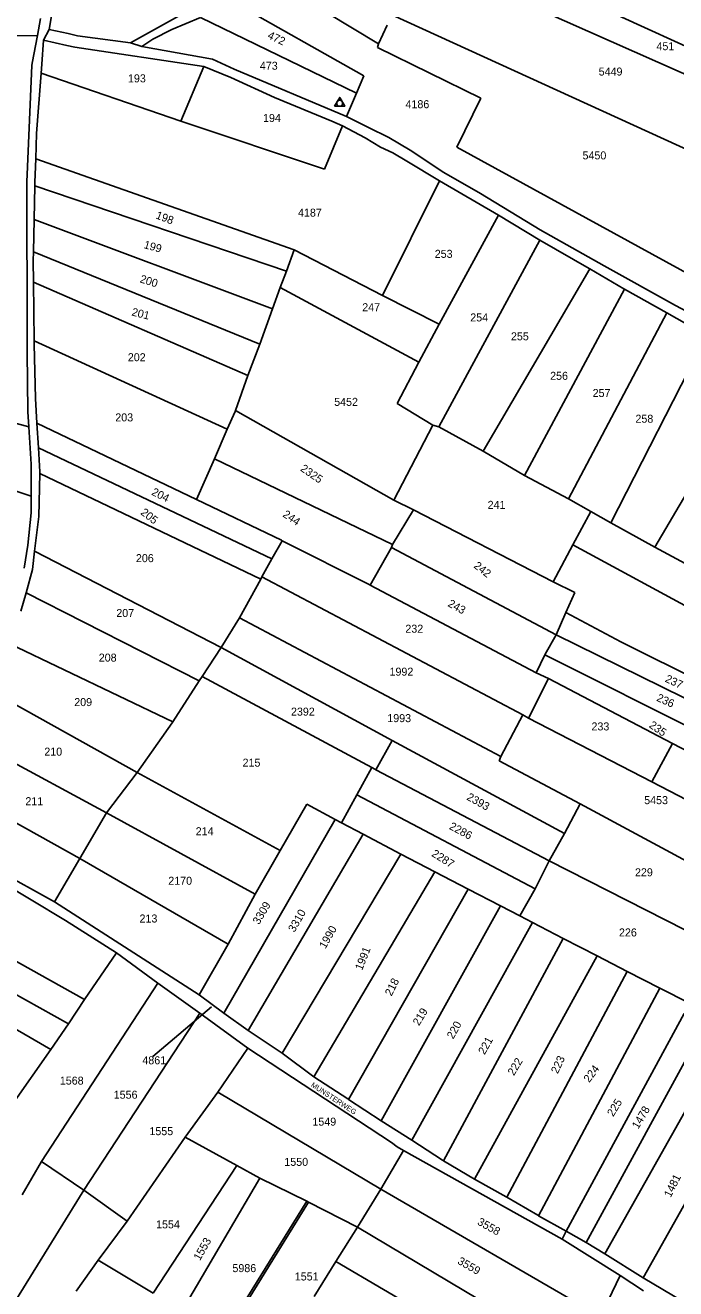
# Model space of a CAD drawing. Extents: x 191922 to 199923, y 328959 to 333350.
# Drawn here: x 197633.3 to 197853, y 330624 to 331050.3 of the extents above; entities that cross this region are included whole.
import ezdxf

# ---------------------------------------------------------------- set-up
doc = ezdxf.new("R2010")
doc.units = 0
for name, color, linetype in [('bouwvlak', 7, 'Continuous'), ('enkelbestemming', 7, 'Continuous'), ('Level 12', 7, 'Continuous'), ('Level 6', 7, 'Continuous'), ('Maatvoering_symbolen', 7, 'Continuous')]:
    doc.layers.add(name, color=color, linetype=linetype)

# ---------------------------------------------------------------- blocks, each defined once
blk = doc.blocks.new('DC')
at = {"layer": 'Level 12'}
blk.add_lwpolyline([(-1.73, -1), (1.73, -1), (0, 2), (-1.73, -1)], dxfattribs=at)
blk.add_circle((0, 0), 1, dxfattribs=at)

msp = doc.modelspace()

# ---------------------------------------------------------------- linework, layer by layer
at = {"layer": 'bouwvlak'}
msp.add_line((197676.39, 330702.38), (197696.23, 330719.08), dxfattribs=at)
at = {"layer": 'Level 6'}
for p, q in [((197719.33, 331064.17), (197752.61, 331044.11)), ((197702.96, 331058.51), (197747.68, 331033.25)), ((197869.53, 331027.84), (197799.69, 331058.95)), ((197638.51, 331052.6), (197637.42, 331046.84)), ((197638.51, 331052.6), (197637.42, 331046.84)), ((197641.45, 331048.93), (197642.49, 331055.56)), ((197688.16, 331055.15), (197668.81, 331044.42)), ((197682.87, 331048.9), (197692.49, 331052.97)), ((197692.49, 331052.97), (197745.17, 331027.41)), ((197757.11, 331053.84), (197859.4, 331007.18)), ((197833.53, 331053.68), (197873.22, 331035.59)), ((197639.53, 331045.28), (197641.45, 331048.93)), ((197641.45, 331048.93), (197647.87, 331047.52)), ((197676.36, 331045.71), (197682.87, 331048.9)), ((197752.61, 331044.11), (197755.53, 331050.42)), ((197637.42, 331046.84), (197587.19, 331046.51)), ((197637.42, 331046.84), (197635.66, 331037.59)), ((197637.42, 331046.84), (197635.66, 331037.59)), ((197638.92, 331037.23), (197639.53, 331045.28)), ((197639.53, 331045.28), (197647.42, 331043.54)), ((197647.42, 331043.54), (197650.12, 331042.94)), ((197647.87, 331047.52), (197650.98, 331046.83)), ((197650.98, 331046.83), (197668.81, 331044.42)), ((197668.81, 331044.42), (197672.68, 331043.21)), ((197672.68, 331043.21), (197676.36, 331045.71)), ((197752.21, 331042.8), (197752.61, 331044.11)), ((197650.12, 331042.94), (197693.63, 331036.41)), ((197672.68, 331043.21), (197696.5, 331038.92)), ((197787.1, 331025.74), (197752.21, 331042.8)), ((197635.54, 331036.77), (197633.98, 331000)), ((197635.54, 331036.77), (197633.98, 331000)), ((197635.66, 331037.59), (197635.54, 331036.77)), ((197635.66, 331037.59), (197635.54, 331036.77)), ((197638.7, 331034.23), (197638.92, 331037.23)), ((197693.63, 331036.41), (197685.89, 331018.02)), ((197693.63, 331036.41), (197702.72, 331032.73)), ((197696.5, 331038.92), (197703.9, 331035.59)), ((197703.9, 331035.59), (197741.75, 331019.58)), ((197637.16, 331013.81), (197638.7, 331034.23)), ((197685.89, 331018.02), (197638.7, 331034.23)), ((197702.72, 331032.73), (197717.46, 331025.99)), ((197747.68, 331033.25), (197745.17, 331027.41)), ((197745.17, 331027.41), (197741.75, 331019.58)), ((197717.46, 331025.99), (197736.88, 331017.99)), ((197779.09, 331009.24), (197787.1, 331025.74)), ((197734.36, 331001.82), (197685.89, 331018.02)), ((197736.88, 331017.99), (197740.49, 331016.42)), ((197741.75, 331019.58), (197749.21, 331015.81)), ((197636.85, 331005.28), (197637.16, 331013.81)), ((197740.49, 331016.42), (197734.36, 331001.82)), ((197748.13, 331012.33), (197740.49, 331016.42)), ((197749.21, 331015.81), (197756.04, 331012.43)), ((197753.28, 331009.16), (197748.13, 331012.33)), ((197756.04, 331012.43), (197763.24, 331008.16)), ((197863.46, 330963), (197779.09, 331009.24)), ((197636.66, 331000), (197636.85, 331005.28)), ((197636.85, 331005.28), (197724.14, 330974.6)), ((197757.44, 331007.33), (197753.28, 331009.16)), ((197762.15, 331004.49), (197757.44, 331007.33)), ((197763.24, 331008.16), (197774.7, 331000.62)), ((197773.19, 330997.9), (197762.15, 331004.49)), ((197633.98, 331000), (197633.87, 330997.63)), ((197633.98, 331000), (197633.87, 330997.63)), ((197633.87, 330997.63), (197633.92, 330944.63)), ((197633.87, 330997.63), (197633.92, 330944.63)), ((197636.54, 330996.14), (197636.57, 330997.36)), ((197636.57, 330997.36), (197636.66, 331000)), ((197753.97, 330959.15), (197773.19, 330997.9)), ((197773.19, 330997.9), (197793.1, 330986.32)), ((197774.7, 331000.62), (197787.04, 330993.63)), ((197636.3, 330984.86), (197636.54, 330996.14)), ((197636.54, 330996.14), (197721.54, 330967.39)), ((197787.04, 330993.63), (197807.19, 330981.37)), ((197636.3, 330984.86), (197636.07, 330973.86)), ((197636.3, 330984.86), (197716.76, 330954.66)), ((197773.03, 330949.53), (197793.1, 330986.32)), ((197793.1, 330986.32), (197807.05, 330977.8)), ((197807.19, 330981.37), (197828.78, 330969.14)), ((197773.01, 330914.88), (197807.05, 330977.8)), ((197807.05, 330977.8), (197823.74, 330968.3)), ((197636.07, 330973.86), (197636.01, 330971.01)), ((197636.01, 330971.01), (197636.09, 330963.63)), ((197636.07, 330973.86), (197712.55, 330942.79)), ((197724.14, 330974.6), (197721.54, 330967.39)), ((197724.14, 330974.6), (197753.97, 330959.15)), ((197719.42, 330961.86), (197721.54, 330967.39)), ((197787.9, 330906.66), (197823.96, 330968.17)), ((197823.74, 330968.3), (197823.96, 330968.17)), ((197823.96, 330968.17), (197835.46, 330961.39)), ((197828.78, 330969.14), (197852.87, 330955.82)), ((197636.33, 330943.88), (197636.09, 330963.63)), ((197636.09, 330963.63), (197708.43, 330932.18)), ((197719.42, 330961.86), (197716.76, 330954.66)), ((197719.42, 330961.86), (197766.24, 330936.63)), ((197753.97, 330959.15), (197773.03, 330949.53)), ((197801.91, 330898.46), (197835.7, 330961.25)), ((197835.46, 330961.39), (197835.7, 330961.25)), ((197835.7, 330961.25), (197849.93, 330953.3)), ((197716.76, 330954.66), (197712.55, 330942.79)), ((197852.87, 330955.82), (197858.59, 330952.77)), ((197766.24, 330936.63), (197773.03, 330949.53)), ((197816.75, 330890.57), (197849.93, 330953.3)), ((197849.93, 330953.3), (197863.34, 330945.74)), ((197831.1, 330882.49), (197863.34, 330945.74)), ((197633.92, 330944.63), (197633.92, 330939.9)), ((197633.92, 330944.63), (197633.92, 330939.9)), ((197636.34, 330942.69), (197636.33, 330943.88)), ((197636.33, 330943.88), (197701.51, 330914.06)), ((197636.8, 330924.39), (197636.34, 330942.69)), ((197712.55, 330942.79), (197708.43, 330932.18)), ((197549.03, 330937.62), (197634.49, 330914.86)), ((197633.92, 330939.9), (197634.04, 330930.18)), ((197633.92, 330939.9), (197634.04, 330930.18)), ((197758.94, 330922.77), (197766.24, 330936.63)), ((197845.88, 330874.29), (197882.43, 330936.39)), ((197634.16, 330919.89), (197634.04, 330930.18)), ((197634.16, 330919.89), (197634.04, 330930.18)), ((197704.33, 330920.41), (197708.43, 330932.18)), ((197637.28, 330916.11), (197636.8, 330924.39)), ((197543.57, 330921.26), (197635.29, 330891.49)), ((197634.49, 330914.86), (197634.16, 330919.89)), ((197634.49, 330914.86), (197634.16, 330919.89)), ((197704.22, 330920.07), (197701.51, 330914.06)), ((197704.22, 330920.07), (197704.33, 330920.41)), ((197704.33, 330920.41), (197757.82, 330890.09)), ((197770.95, 330915.42), (197758.94, 330922.77)), ((197637.76, 330907.74), (197637.28, 330916.11)), ((197637.28, 330916.11), (197691.18, 330890.27)), ((197757.82, 330890.09), (197770.95, 330915.42)), ((197770.95, 330915.42), (197773.01, 330914.88)), ((197635.3, 330902.26), (197634.49, 330914.86)), ((197635.3, 330902.26), (197634.49, 330914.86)), ((197701.51, 330914.06), (197697.27, 330904.08)), ((197787.9, 330906.66), (197773.01, 330914.88)), ((197638.23, 330899.62), (197637.76, 330907.74)), ((197637.76, 330907.74), (197716.58, 330870.33)), ((197691.18, 330890.27), (197697.27, 330904.08)), ((197697.27, 330904.08), (197757.35, 330875.16)), ((197801.91, 330898.46), (197787.9, 330906.66)), ((197635.29, 330891.49), (197635.3, 330902.26)), ((197635.29, 330891.49), (197635.3, 330902.26)), ((197637.9, 330884.56), (197638.22, 330899.09)), ((197638.22, 330899.09), (197638.23, 330899.62)), ((197638.22, 330899.09), (197712.83, 330863.47)), ((197816.75, 330890.57), (197801.91, 330898.46)), ((197635.28, 330885.8), (197635.29, 330891.49)), ((197635.28, 330885.8), (197635.29, 330891.49)), ((197691.18, 330890.27), (197719.8, 330876.58)), ((197764.46, 330886.84), (197757.82, 330890.09)), ((197824.29, 330886.32), (197816.75, 330890.57)), ((197634.23, 330874.94), (197635.28, 330885.8)), ((197634.23, 330874.94), (197635.28, 330885.8)), ((197757.35, 330875.16), (197764.46, 330886.84)), ((197764.46, 330886.84), (197811.54, 330862.53)), ((197818.23, 330875), (197824.29, 330886.32)), ((197824.29, 330886.32), (197831.1, 330882.49)), ((197636.49, 330872.87), (197637.9, 330884.56)), ((197845.88, 330874.29), (197831.1, 330882.49)), ((197632.94, 330867.16), (197634.23, 330874.94)), ((197632.94, 330867.16), (197634.23, 330874.94)), ((197635.74, 330866.73), (197636.49, 330872.87)), ((197636.49, 330872.87), (197699.53, 330840.33)), ((197720.12, 330876.42), (197716.58, 330870.33)), ((197719.8, 330876.58), (197720.12, 330876.42)), ((197749.62, 330861.56), (197720.12, 330876.42)), ((197749.84, 330861.44), (197756.95, 330874.17)), ((197756.95, 330874.17), (197757.35, 330875.16)), ((197756.95, 330874.17), (197812.58, 330844.69)), ((197811.54, 330862.53), (197818.23, 330875)), ((197818.23, 330875), (197915.16, 330822.4)), ((197845.88, 330874.29), (197857.57, 330867.96)), ((197713.26, 330864.26), (197716.58, 330870.33)), ((197633.59, 330858.82), (197635.74, 330866.73)), ((197713.26, 330864.26), (197712.83, 330863.47)), ((197713.26, 330864.26), (197801.33, 330817.7)), ((197712.83, 330863.47), (197705.68, 330850.44)), ((197749.62, 330861.56), (197749.84, 330861.44)), ((197749.84, 330861.44), (197805.87, 330831.87)), ((197811.54, 330862.53), (197818.94, 330858.89)), ((197631.89, 330852.61), (197633.59, 330858.82)), ((197633.59, 330858.82), (197692.09, 330829.18)), ((197818.94, 330858.89), (197815.83, 330852.14)), ((197812.58, 330844.69), (197815.83, 330852.14)), ((197815.83, 330852.14), (197834.43, 330842.31)), ((197699.53, 330840.33), (197705.68, 330850.44)), ((197705.68, 330850.44), (197793.96, 330803.58)), ((197808.91, 330838.13), (197812.58, 330844.69)), ((197812.58, 330844.69), (197901.99, 330800.52)), ((197628.11, 330841.66), (197683.12, 330815.24)), ((197693.01, 330830.54), (197699.53, 330840.33)), ((197699.53, 330840.33), (197757.27, 330809.02)), ((197834.43, 330842.31), (197882.03, 330818.45)), ((197808.79, 330837.88), (197805.87, 330831.87)), ((197808.79, 330837.88), (197808.91, 330838.13)), ((197808.79, 330837.88), (197897.71, 330793.4)), ((197693.01, 330830.54), (197692.09, 330829.18)), ((197693.01, 330830.54), (197750.31, 330799.83)), ((197805.87, 330831.87), (197809.98, 330829.93)), ((197692.09, 330829.18), (197683.12, 330815.24)), ((197803.26, 330816.48), (197809.98, 330829.93)), ((197809.98, 330829.93), (197851.82, 330807.97)), ((197621.74, 330825.67), (197671.08, 330798.21)), ((197801.33, 330817.7), (197793.96, 330803.58)), ((197803.26, 330816.48), (197801.33, 330817.7)), ((197682.94, 330814.97), (197671.08, 330798.21)), ((197682.94, 330814.97), (197683.12, 330815.24)), ((197803.26, 330816.48), (197844.86, 330795.03)), ((197613.69, 330809.95), (197660.75, 330784.56)), ((197751.74, 330799.12), (197757.27, 330809.02)), ((197757.27, 330809.02), (197815.36, 330777.65)), ((197844.86, 330795.03), (197851.82, 330807.97)), ((197851.82, 330807.97), (197893.45, 330786.33)), ((197793.36, 330802.09), (197793.96, 330803.58)), ((197820.75, 330787.68), (197793.36, 330802.09)), ((197671.08, 330798.21), (197660.75, 330784.56)), ((197671.08, 330798.21), (197719.42, 330771.88)), ((197745.27, 330790.63), (197750.31, 330799.83)), ((197750.31, 330799.83), (197751.37, 330799.31)), ((197751.37, 330799.31), (197751.74, 330799.12)), ((197751.74, 330799.12), (197810.24, 330768.43)), ((197606.4, 330794.34), (197651.74, 330769.21)), ((197844.86, 330795.03), (197886.09, 330773.55)), ((197719.42, 330771.88), (197728.43, 330787.52)), ((197728.43, 330787.52), (197737.98, 330782.35)), ((197740.1, 330781.21), (197745.27, 330790.63)), ((197745.27, 330790.63), (197805.49, 330758.94)), ((197820.75, 330787.68), (197815.36, 330777.65)), ((197820.75, 330787.68), (197877.14, 330757.22)), ((197660.75, 330784.56), (197651.74, 330769.21)), ((197660.75, 330784.56), (197710.98, 330757.11)), ((197700.4, 330717.03), (197737.98, 330782.35)), ((197737.98, 330782.35), (197740.1, 330781.21)), ((197740.1, 330781.21), (197747.45, 330777.35)), ((197599.63, 330776.56), (197646.95, 330748.22)), ((197599.63, 330776.56), (197646.95, 330748.22)), ((197643.19, 330754.57), (197600.22, 330778.34)), ((197708.63, 330711.09), (197747.45, 330777.35)), ((197747.45, 330777.35), (197760.18, 330770.68)), ((197815.36, 330777.65), (197810.24, 330768.43)), ((197710.98, 330757.11), (197719.42, 330771.88)), ((197720.06, 330703.49), (197760.18, 330770.68)), ((197760.18, 330770.68), (197771.61, 330764.72)), ((197643.19, 330754.57), (197651.74, 330769.21)), ((197651.74, 330769.21), (197701.79, 330740.27)), ((197810.24, 330768.43), (197805.49, 330758.94)), ((197810.24, 330768.43), (197867.61, 330739.24)), ((197730.74, 330695.46), (197771.61, 330764.72)), ((197771.61, 330764.72), (197782.91, 330758.84)), ((197742.45, 330687.88), (197782.91, 330758.84)), ((197782.91, 330758.84), (197793.78, 330753.2)), ((197800.37, 330749.79), (197805.49, 330758.94)), ((197592.67, 330755.39), (197653.35, 330721.61)), ((197692, 330723.18), (197643.19, 330754.57)), ((197701.79, 330740.27), (197710.98, 330757.11)), ((197753.49, 330680.67), (197793.78, 330753.2)), ((197793.78, 330753.2), (197800.37, 330749.79)), ((197804.58, 330747.61), (197800.37, 330749.79)), ((197647.95, 330713.43), (197589.49, 330745.75)), ((197646.95, 330748.22), (197664.13, 330737.36)), ((197646.95, 330748.22), (197664.13, 330737.36)), ((197763.85, 330674.09), (197804.58, 330747.61)), ((197804.58, 330747.61), (197814.99, 330742.23)), ((197774.59, 330667.17), (197814.99, 330742.23)), ((197814.99, 330742.23), (197826.49, 330736.31)), ((197586.49, 330736.63), (197641.92, 330704.75)), ((197664.13, 330737.36), (197653.35, 330721.61)), ((197664.13, 330737.36), (197678.13, 330727.13)), ((197664.13, 330737.36), (197678.13, 330727.13)), ((197701.79, 330740.27), (197692, 330723.18)), ((197785.05, 330661), (197826.49, 330736.31)), ((197826.49, 330736.31), (197836.61, 330731.1)), ((197795.98, 330654.89), (197836.61, 330731.1)), ((197836.61, 330731.1), (197847.59, 330725.45)), ((197638.83, 330666.92), (197678.13, 330727.13)), ((197678.13, 330727.13), (197692.31, 330717.01)), ((197678.13, 330727.13), (197692.31, 330717.01)), ((197806.6, 330648.64), (197847.59, 330725.45)), ((197847.59, 330725.45), (197857.58, 330720.31)), ((197647.95, 330713.43), (197653.35, 330721.61)), ((197700.4, 330717.03), (197692, 330723.18)), ((197653.05, 330657.31), (197692.31, 330717.01)), ((197692.31, 330717.01), (197708.47, 330705.13)), ((197692.31, 330717.01), (197708.47, 330705.13)), ((197708.63, 330711.09), (197700.4, 330717.03)), ((197815.95, 330643.38), (197855.77, 330716.89)), ((197815.95, 330643.38), (197855.77, 330716.89)), ((197647.95, 330713.43), (197641.92, 330704.75)), ((197720.06, 330703.49), (197708.63, 330711.09)), ((197822.69, 330639.62), (197862.69, 330712.93)), ((197628.97, 330686.29), (197641.92, 330704.75)), ((197698.34, 330690.29), (197708.47, 330705.13)), ((197708.47, 330705.13), (197756.98, 330673.3)), ((197708.47, 330705.13), (197756.98, 330673.3)), ((197730.74, 330695.46), (197720.06, 330703.49)), ((197742.2, 330688.04), (197730.74, 330695.46)), ((197698.34, 330690.29), (197687.31, 330675.11)), ((197698.34, 330690.29), (197753.36, 330657.61)), ((197829.03, 330635.75), (197860.53, 330691.69)), ((197742.45, 330687.88), (197742.2, 330688.04)), ((197753.49, 330680.67), (197742.45, 330687.88)), ((197763.85, 330674.09), (197753.49, 330680.67)), ((197842, 330627.69), (197869.79, 330677.19)), ((197667.77, 330646.82), (197687.31, 330675.11)), ((197687.31, 330675.11), (197704.73, 330665.59)), ((197756.98, 330673.3), (197758.94, 330671.92)), ((197756.98, 330673.3), (197758.94, 330671.92)), ((197774.22, 330667.39), (197763.85, 330674.09)), ((197753.36, 330657.61), (197761.09, 330670.68)), ((197758.94, 330671.92), (197761.09, 330670.68)), ((197758.94, 330671.92), (197761.09, 330670.68)), ((197761.09, 330670.68), (197814.65, 330640.67)), ((197761.09, 330670.68), (197814.65, 330640.67)), ((197632.34, 330655.69), (197638.83, 330666.92)), ((197638.83, 330666.92), (197653.05, 330657.31)), ((197676.56, 330622.49), (197704.73, 330665.59)), ((197704.73, 330665.59), (197712.57, 330661.35)), ((197774.59, 330667.17), (197774.22, 330667.39)), ((197785.05, 330661), (197774.59, 330667.17)), ((197686.19, 330616.42), (197712.57, 330661.35)), ((197712.57, 330661.35), (197728.44, 330653.52)), ((197795.71, 330655.05), (197785.05, 330661)), ((197614.33, 330594.49), (197653.05, 330657.31)), ((197653.05, 330657.31), (197667.77, 330646.82)), ((197745.48, 330644.74), (197753.36, 330657.61)), ((197753.36, 330657.61), (197827.53, 330614.61)), ((197728.44, 330653.52), (197700.19, 330608.07)), ((197700.75, 330607.73), (197729.02, 330653.23)), ((197729.02, 330653.23), (197728.44, 330653.52)), ((197729.02, 330653.23), (197745.48, 330644.74)), ((197795.98, 330654.89), (197795.71, 330655.05)), ((197806.36, 330648.77), (197795.98, 330654.89)), ((197657.99, 330633.62), (197667.77, 330646.82)), ((197806.6, 330648.64), (197806.36, 330648.77)), ((197815.95, 330643.38), (197806.6, 330648.64)), ((197738.23, 330633.15), (197745.48, 330644.74)), ((197745.48, 330644.74), (197820.15, 330600.46)), ((197814.65, 330640.67), (197815.95, 330643.38)), ((197814.65, 330640.67), (197815.95, 330643.38)), ((197815.95, 330643.38), (197822.69, 330639.62)), ((197834.15, 330628.46), (197814.65, 330640.67)), ((197822.69, 330639.62), (197829.03, 330635.75)), ((197829.03, 330635.75), (197842, 330627.69)), ((197650.57, 330623.22), (197657.99, 330633.62)), ((197657.99, 330633.62), (197676.56, 330622.49)), ((197730.84, 330621.36), (197738.23, 330633.15)), ((197738.23, 330633.15), (197814.22, 330588.64)), ((197827.53, 330614.61), (197834.15, 330628.46)), ((197842.11, 330623.31), (197834.15, 330628.46)), ((197842, 330627.69), (197855.22, 330619.85))]:
    msp.add_line(p, q, dxfattribs=at)

# ---------------------------------------------------------------- block references
at = {"layer": 'Level 12'}
msp.add_blockref('DC', (197739.49, 331024.02), dxfattribs=at)

# ---------------------------------------------------------------- texts
at = {"layer": 'enkelbestemming'}
for s, rotation, p in [('472', 334.692, (197714.89, 331046.06)), ('198', 339.1327, (197677.18, 330985.23)), ('199', 344.4882, (197673.15, 330975.18)), ('200', 342.6528, (197671.83, 330963.65)), ('201', 346.089, (197669.09, 330952.44)), ('2325', 325.5948, (197725.99, 330900.19)), ('204', 333.4608, (197675.74, 330892.01)), ('205', 321.953, (197672.06, 330885.52)), ('244', 326.2619, (197720.03, 330884.71)), ('242', 321.8719, (197784.55, 330867.53)), ('243', 331.1515, (197775.78, 330854.42)), ('237', 335.1008, (197849.13, 330828.91)), ('236', 335.7174, (197846.24, 330822.49)), ('235', 325.2209, (197843.72, 330813.62)), ('2393', 330.8452, (197782.14, 330789.16)), ('2286', 331.8972, (197776.24, 330779.24)), ('2287', 327.9762, (197770.29, 330770.14)), ('3309', 59.1739, (197712.23, 330746.67)), ('3310', 60.248, (197724.23, 330744.07)), ('1990', 60.3124, (197734.68, 330738.53)), ('1991', 68.5408, (197747.07, 330731.22)), ('218', 63.6404, (197757, 330722.55)), ('219', 58.7681, (197766.26, 330712.53)), ('220', 60.7111, (197777.82, 330708.05)), ('221', 60.7773, (197788.43, 330702.78)), ('223', 65.0146, (197813.11, 330696.34)), ('222', 58.8579, (197798.31, 330695.7)), ('224', 53.303, (197823.76, 330693.37)), ('225', 58.3508, (197831.86, 330681.89)), ('1478', 59.2538, (197840.28, 330677.7)), ('1481', 63.5378, (197851.25, 330654.59)), ('3558', 330.5481, (197785.74, 330645.81)), ('1553', 60.3555, (197692.3, 330633.28)), ('3559', 329.9706, (197779.05, 330632.59))]:
    msp.add_text(s, height=2.7, rotation=rotation, dxfattribs=at).set_placement(p)
for s, p in [('451', (197846.46, 331041.94)), ('473', (197712.54, 331035.34)), ('5449', (197826.95, 331033.38)), ('193', (197668.01, 331031.08)), ('4186', (197761.72, 331022.36)), ('194', (197713.61, 331017.72)), ('5450', (197821.49, 331005.09)), ('4187', (197725.43, 330985.77)), ('253', (197771.59, 330971.87)), ('247', (197747.11, 330953.85)), ('254', (197783.58, 330950.41)), ('255', (197797.32, 330944.04)), ('202', (197667.96, 330936.98)), ('256', (197810.55, 330930.71)), ('5452', (197737.63, 330921.92)), ('257', (197824.91, 330924.92)), ('203', (197663.73, 330916.68)), ('258', (197839.36, 330916.23)), ('241', (197789.45, 330887.16)), ('206', (197670.69, 330869.18)), ('207', (197664.07, 330850.66)), ('232', (197761.67, 330845.37)), ('208', (197658.15, 330835.62)), ('1992', (197756.32, 330830.87)), ('209', (197649.87, 330820.61)), ('2392', (197723.05, 330817.39)), ('1993', (197755.57, 330815.19)), ('233', (197824.51, 330812.4)), ('210', (197639.76, 330803.88)), ('215', (197706.7, 330800.17)), ('211', (197633.37, 330787.17)), ('5453', (197842.31, 330787.52)), ('214', (197690.88, 330777.03)), ('2170', (197681.62, 330760.32)), ('229', (197839.2, 330763.18)), ('213', (197671.91, 330747.58)), ('226', (197833.8, 330742.88)), ('4861', (197672.87, 330699.74)), ('1568', (197645, 330692.88)), ('1556', (197663.2, 330688.13)), ('1549', (197730.28, 330679.03)), ('1555', (197675.25, 330675.82)), ('1550', (197720.81, 330665.46)), ('1554', (197677.5, 330644.37)), ('5986', (197703.28, 330629.6)), ('1551', (197724.34, 330626.79))]:
    msp.add_text(s, height=2.7, dxfattribs=at).set_placement(p)
at = {"layer": 'Maatvoering_symbolen'}
msp.add_text('MUNSTERWEG', height=1.75, rotation=326.7551, dxfattribs=at).set_placement((197729.63, 330692.35))

doc.saveas('drawing.dxf')
